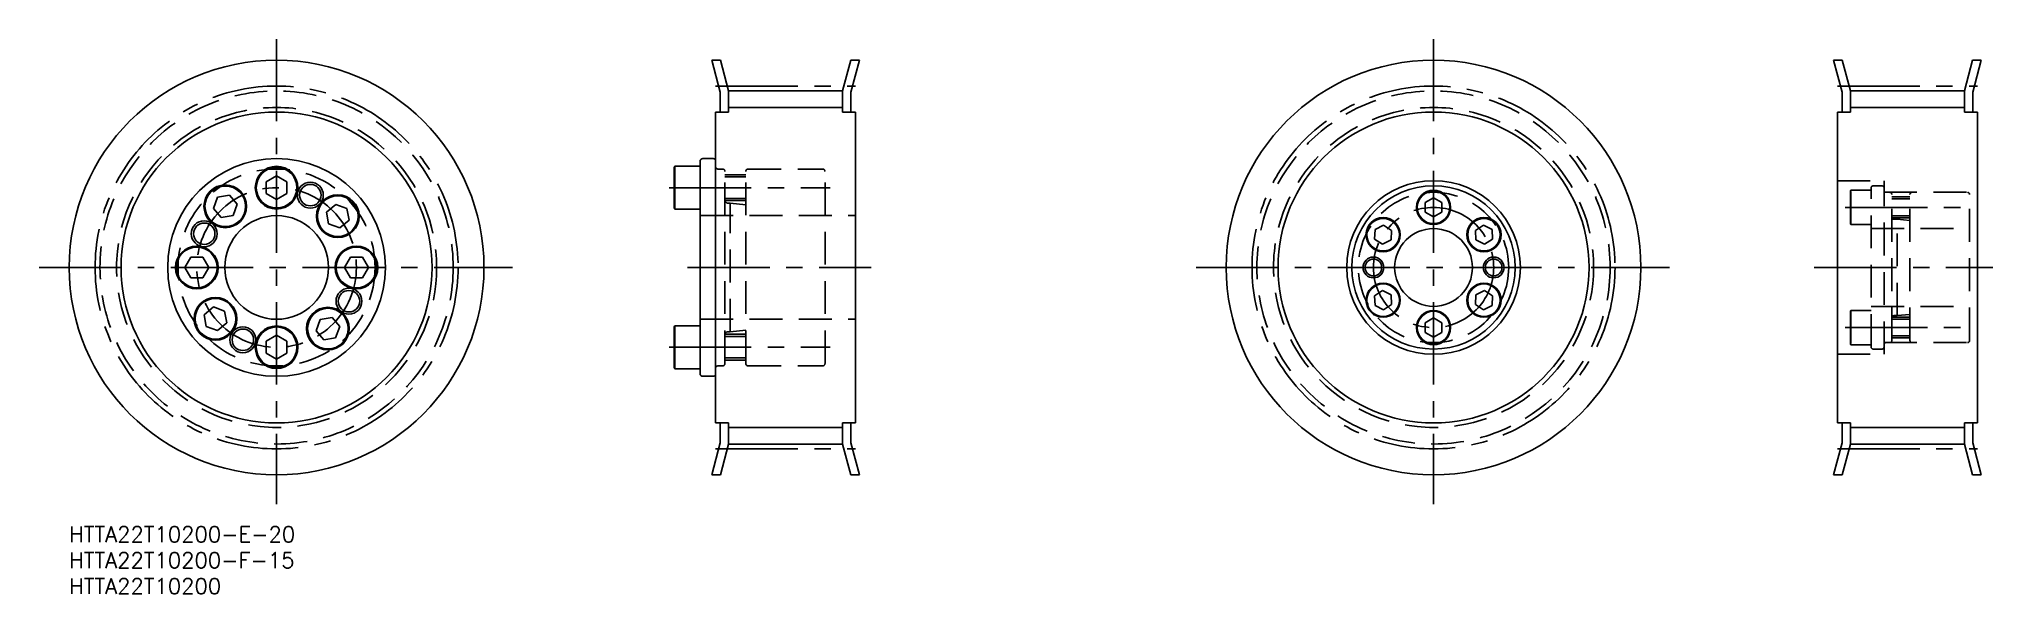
# Model space of a CAD drawing. Extents: x -6 to 371, y -13 to 94.
import ezdxf

# ---------------------------------------------------------------- set-up
doc = ezdxf.new("R2010")
doc.units = 0
doc.header["$LTSCALE"] = 0.5
doc.linetypes.add('CENTER', pattern=[50.8, 31.75, -6.35, 6.35, -6.35])
doc.linetypes.add('DASHED', pattern=[19.05, 12.7, -6.35])
for name, color, linetype in [('MSM_CENTER', 1, 'CENTER'), ('MSM_CONTINUOUS', 7, 'CONTINUOUS'), ('MSM_DASHED', 4, 'DASHED'), ('MSM_NARROW', 5, 'CONTINUOUS'), ('MSM_PART_NUMBER', 7, 'CONTINUOUS')]:
    doc.layers.add(name, color=color, linetype=linetype)
doc.styles.get("Standard").update_dxf_attribs({"font": 'txt.shx', "height": 3, "bigfont": 'bigfont.shx'})

# ---------------------------------------------------------------- blocks, each defined once
blk = doc.blocks.new('*U2')
at = {"layer": 'MSM_PART_NUMBER'}
blk.add_text('HTTA22T10200-E-20', height=3, dxfattribs=at).set_placement((0, -3))
blk = doc.blocks.new('*U3')
at = {"layer": 'MSM_PART_NUMBER'}
blk.add_text('HTTA22T10200-F-15', height=3, dxfattribs=at).set_placement((0, -8))
blk = doc.blocks.new('*U4')
at = {"layer": 'MSM_PART_NUMBER'}
blk.add_text('HTTA22T10200', height=3, dxfattribs=at).set_placement((0, -13))

msp = doc.modelspace()

# ---------------------------------------------------------------- linework, layer by layer
at = {"layer": 'MSM_CENTER'}
for p, q in [((40, 94.08), (40, 4.31)), ((263.19, 94.08), (263.19, 4.31)), ((124.7, 85.01), (151.7, 85.01)), ((341.1, 85.01), (368.1, 85.01)), ((115.7, 65.4), (146.8, 65.4)), ((342.6, 61.6), (367.6, 61.6)), ((-5.82, 50), (85.53, 50)), ((119.25, 50), (154.7, 50)), ((217.37, 50), (308.72, 50)), ((336.65, 50), (371.1, 50)), ((342.6, 38.4), (367.6, 38.4)), ((115.7, 34.6), (146.8, 34.6)), ((124.7, 14.98), (151.7, 14.98)), ((341.1, 14.98), (368.1, 14.98))]:
    msp.add_line(p, q, dxfattribs=at)
for centre, radius in [((40, 50), 35.01), ((263.19, 50), 35.01), ((40, 50), 15.4), ((263.19, 50), 11.6)]:
    msp.add_circle(centre, radius, dxfattribs=at)
at = {"layer": 'MSM_CONTINUOUS'}
for p, q in [((125.6, 83.86), (123.96, 90)), ((125.62, 90), (123.96, 90)), ((127.2, 84.07), (125.62, 90)), ((149.2, 84.07), (150.79, 90)), ((150.79, 90), (152.45, 90)), ((150.8, 83.86), (152.45, 90)), ((342, 83.86), (340.36, 90)), ((342.02, 90), (340.36, 90)), ((343.6, 84.07), (342.02, 90)), ((365.6, 84.07), (367.19, 90)), ((367.19, 90), (368.85, 90)), ((367.2, 83.86), (368.85, 90)), ((125.6, 80), (125.6, 83.86)), ((127.2, 80), (127.2, 84.07)), ((127.2, 84.07), (149.2, 84.07)), ((149.2, 80), (149.2, 84.07)), ((150.8, 80), (150.8, 83.86)), ((342, 80), (342, 83.86)), ((343.6, 80), (343.6, 84.07)), ((343.6, 84.07), (365.6, 84.07)), ((365.6, 80), (365.6, 84.07)), ((367.2, 80), (367.2, 83.86)), ((124.7, 80), (124.7, 20)), ((124.7, 80), (127.2, 80)), ((151.7, 80), (149.2, 80)), ((151.7, 80), (151.7, 20)), ((341.1, 80), (341.1, 20)), ((341.1, 80), (343.6, 80)), ((368.1, 80), (365.6, 80)), ((368.1, 80), (368.1, 20)), ((116.7, 69.32), (116.82, 69.52)), ((116.7, 61.48), (116.7, 69.32)), ((116.82, 69.52), (121.7, 69.52)), ((116.82, 61.27), (116.82, 69.52)), ((121.7, 29.5), (121.7, 70.5)), ((122.2, 71), (124.2, 71)), ((40, 67.71), (38, 66.55)), ((38, 66.55), (38, 64.25)), ((38, 64.25), (40, 63.09)), ((42, 66.55), (40, 67.71)), ((40, 63.09), (42, 64.25)), ((41, 67.13), (41, 67.13)), ((41.5, 66.84), (41.5, 66.84)), ((42, 64.25), (42, 66.55)), ((28.62, 63.57), (27.83, 61.4)), ((27.83, 61.4), (29.31, 59.63)), ((30.89, 63.97), (28.62, 63.57)), ((32.38, 62.2), (30.89, 63.97)), ((31.59, 60.03), (32.38, 62.2)), ((51.4, 62.17), (49.63, 60.69)), ((49.63, 60.69), (50.03, 58.41)), ((53.57, 61.38), (51.4, 62.17)), ((53.97, 59.11), (53.57, 61.38)), ((116.7, 61.48), (116.82, 61.27)), ((116.82, 61.27), (121.7, 61.27)), ((263.19, 63.45), (261.59, 62.52)), ((261.59, 62.52), (261.59, 60.68)), ((261.59, 60.68), (263.19, 59.75)), ((264.79, 62.52), (263.19, 63.45)), ((263.19, 59.75), (264.79, 60.68)), ((263.99, 62.99), (263.99, 62.99)), ((264.39, 62.75), (264.39, 62.75)), ((264.79, 60.68), (264.79, 62.52)), ((29.31, 59.63), (31.59, 60.03)), ((50.03, 58.41), (52.2, 57.62)), ((52.2, 57.62), (53.97, 59.11)), ((251.91, 57.32), (251.82, 55.48)), ((253.56, 58.16), (251.91, 57.32)), ((255.11, 57.16), (253.56, 58.16)), ((255.01, 55.31), (255.11, 57.16)), ((271.27, 57.16), (272.82, 58.16)), ((271.37, 55.31), (271.27, 57.16)), ((272.82, 58.16), (274.47, 57.32)), ((274.47, 57.32), (274.57, 55.48)), ((251.82, 55.48), (253.37, 54.47)), ((253.37, 54.47), (255.01, 55.31)), ((273.02, 54.47), (271.37, 55.31)), ((274.57, 55.48), (273.02, 54.47)), ((23.45, 52), (22.29, 50)), ((22.29, 50), (23.45, 48)), ((25.75, 52), (23.45, 52)), ((26.91, 50), (25.75, 52)), ((25.75, 48), (26.91, 50)), ((54.25, 52), (53.09, 50)), ((53.09, 50), (54.25, 48)), ((56.55, 52), (54.25, 52)), ((57.71, 50), (56.55, 52)), ((56.55, 48), (57.71, 50)), ((23.45, 48), (25.75, 48)), ((54.25, 48), (56.55, 48)), ((253.37, 45.53), (251.82, 44.52)), ((255.01, 44.69), (253.37, 45.53)), ((271.37, 44.69), (273.02, 45.53)), ((273.02, 45.53), (274.57, 44.52)), ((27.8, 42.38), (26.03, 40.89)), ((29.97, 41.59), (27.8, 42.38)), ((30.37, 39.31), (29.97, 41.59)), ((251.82, 44.52), (251.91, 42.68)), ((251.91, 42.68), (253.56, 41.84)), ((253.56, 41.84), (255.11, 42.84)), ((255.11, 42.84), (255.01, 44.69)), ((271.27, 42.84), (271.37, 44.69)), ((272.82, 41.84), (271.27, 42.84)), ((274.47, 42.68), (272.82, 41.84)), ((274.57, 44.52), (274.47, 42.68)), ((26.03, 40.89), (26.43, 38.62)), ((26.43, 38.62), (28.6, 37.83)), ((28.6, 37.83), (30.37, 39.31)), ((48.41, 39.97), (47.62, 37.8)), ((47.62, 37.8), (49.11, 36.03)), ((50.69, 40.37), (48.41, 39.97)), ((52.17, 38.6), (50.69, 40.37)), ((51.38, 36.43), (52.17, 38.6)), ((116.7, 38.52), (116.82, 38.72)), ((116.7, 38.52), (116.7, 30.68)), ((116.82, 38.72), (121.7, 38.72)), ((116.82, 38.72), (116.82, 30.47)), ((263.19, 40.25), (261.59, 39.32)), ((261.59, 39.32), (261.59, 37.48)), ((264.79, 39.32), (263.19, 40.25)), ((264.79, 37.48), (264.79, 39.32)), ((40, 36.91), (38, 35.75)), ((38, 35.75), (38, 33.45)), ((42, 35.75), (40, 36.91)), ((42, 33.45), (42, 35.75)), ((49.11, 36.03), (51.38, 36.43)), ((261.59, 37.48), (263.19, 36.55)), ((263.19, 36.55), (264.79, 37.48)), ((38, 33.45), (40, 32.29)), ((40, 32.29), (42, 33.45)), ((116.7, 30.68), (116.82, 30.47)), ((116.82, 30.47), (121.7, 30.47)), ((122.2, 29), (124.2, 29)), ((124.7, 20), (127.2, 20)), ((125.6, 20), (125.6, 16.14)), ((127.2, 20), (127.2, 15.92)), ((149.2, 20), (149.2, 15.92)), ((151.7, 20), (149.2, 20)), ((150.8, 20), (150.8, 16.14)), ((341.1, 20), (343.6, 20)), ((342, 20), (342, 16.14)), ((343.6, 20), (343.6, 15.92)), ((365.6, 20), (365.6, 15.92)), ((368.1, 20), (365.6, 20)), ((367.2, 20), (367.2, 16.14)), ((125.6, 16.14), (123.96, 10)), ((127.2, 15.92), (125.62, 10)), ((127.2, 15.92), (149.2, 15.92)), ((149.2, 15.92), (150.79, 10)), ((150.8, 16.14), (152.45, 10)), ((342, 16.14), (340.36, 10)), ((343.6, 15.92), (342.02, 10)), ((343.6, 15.92), (365.6, 15.92)), ((365.6, 15.92), (367.19, 10)), ((367.2, 16.14), (368.85, 10)), ((125.62, 10), (123.96, 10)), ((150.79, 10), (152.45, 10)), ((342.02, 10), (340.36, 10)), ((367.19, 10), (368.85, 10))]:
    msp.add_line(p, q, dxfattribs=at)
for centre, radius in [((40, 50), 40), ((263.19, 50), 40), ((40, 50), 30), ((263.19, 50), 30), ((40, 50), 21), ((40, 65.4), 4.12), ((40, 65.4), 3.92), ((30.1, 61.8), 4.12), ((30.1, 61.8), 3.92), ((46.51, 63.96), 2.07), ((263.19, 50), 16.75), ((263.19, 50), 15.75), ((263.19, 61.6), 3.3), ((263.19, 61.6), 3.14), ((51.8, 59.9), 4.12), ((51.8, 59.9), 3.92), ((26.04, 56.51), 2.07), ((40, 50), 10), ((253.46, 56.32), 3.3), ((253.46, 56.32), 3.14), ((263.19, 50), 7.5), ((272.92, 56.32), 3.3), ((272.92, 56.32), 3.14), ((24.6, 50), 4.12), ((24.6, 50), 3.92), ((55.4, 50), 4.12), ((55.4, 50), 3.92), ((251.59, 50), 1.62), ((274.79, 50), 1.62), ((53.96, 43.49), 2.07), ((253.46, 43.68), 3.3), ((253.46, 43.68), 3.14), ((272.92, 43.68), 3.3), ((272.92, 43.68), 3.14), ((28.2, 40.1), 4.12), ((28.2, 40.1), 3.92), ((49.9, 38.2), 4.12), ((49.9, 38.2), 3.92), ((263.19, 38.4), 3.3), ((263.19, 38.4), 3.14), ((33.49, 36.04), 2.07), ((40, 34.6), 4.12), ((40, 34.6), 3.92)]:
    msp.add_circle(centre, radius, dxfattribs=at)
for centre, start, end in [((122.2, 70.5), 90, 180), ((124.2, 70.5), 0, 90), ((122.2, 29.5), 180, 270), ((124.2, 29.5), 270, 0)]:
    msp.add_arc(centre, 0.5, start, end, dxfattribs=at)
at = {"layer": 'MSM_DASHED'}
for p, q in [((125.11, 69), (126, 69)), ((126.5, 31.5), (126.5, 68.5)), ((130.5, 67.9), (126.5, 67.9)), ((130.5, 31.5), (130.5, 68.5)), ((131, 69), (145.3, 69)), ((145.8, 31.5), (145.8, 68.5)), ((130.5, 67.47), (126.5, 67.47)), ((341.1, 66.75), (350.1, 66.75)), ((343.6, 64.74), (343.7, 64.9)), ((343.6, 58.46), (343.6, 64.74)), ((343.7, 58.3), (343.7, 64.9)), ((343.7, 64.9), (347.6, 64.9)), ((347.6, 34.65), (347.6, 65.35)), ((348, 65.75), (349.7, 65.75)), ((350.1, 33.25), (350.1, 66.75)), ((350.1, 64.5), (368.1, 64.5)), ((350.51, 64.5), (351.2, 64.5)), ((351.6, 35.9), (351.6, 64.1)), ((355.1, 35.9), (355.1, 64.1)), ((366.6, 35.9), (366.6, 64.1)), ((130.5, 63.33), (126.5, 63.33)), ((130.5, 62.9), (126.5, 62.9)), ((127.1, 62.4), (127.5, 62.4)), ((127.5, 37.6), (127.5, 62.4)), ((127.5, 62.4), (130.5, 62.07)), ((355.1, 63.6), (351.6, 63.6)), ((355.1, 63.22), (351.6, 63.22)), ((121.7, 60), (151.7, 60)), ((343.6, 58.46), (343.7, 58.3)), ((343.7, 58.3), (347.6, 58.3)), ((347.6, 57.5), (366.6, 57.5)), ((355.1, 59.98), (351.6, 59.98)), ((355.1, 59.6), (351.62, 59.6)), ((352.01, 59.3), (352.6, 59.3)), ((352.6, 59.3), (355.1, 59.05)), ((352.6, 40.7), (352.6, 59.3)), ((343.6, 41.54), (343.7, 41.7)), ((343.6, 41.54), (343.6, 35.26)), ((343.7, 41.7), (347.6, 41.7)), ((343.7, 41.7), (343.7, 35.1)), ((347.6, 42.5), (366.6, 42.5)), ((121.7, 40), (151.7, 40)), ((127.5, 37.6), (130.5, 37.93)), ((355.1, 40.02), (351.6, 40.02)), ((355.1, 40.4), (351.62, 40.4)), ((352.01, 40.7), (352.6, 40.7)), ((352.6, 40.7), (355.1, 40.95)), ((130.5, 37.1), (126.5, 37.1)), ((130.5, 36.67), (126.5, 36.67)), ((127.1, 37.6), (127.5, 37.6)), ((343.6, 35.26), (343.7, 35.1)), ((343.7, 35.1), (347.6, 35.1)), ((348, 34.25), (349.7, 34.25)), ((350.1, 35.5), (368.1, 35.5)), ((350.51, 35.5), (351.2, 35.5)), ((355.1, 36.78), (351.6, 36.78)), ((355.1, 36.4), (351.6, 36.4)), ((125.11, 31), (126, 31)), ((130.5, 32.53), (126.5, 32.53)), ((130.5, 32.1), (126.5, 32.1)), ((131, 31), (145.3, 31)), ((341.1, 33.25), (350.1, 33.25))]:
    msp.add_line(p, q, dxfattribs=at)
for centre, radius in [((40, 50), 34.07), ((263.19, 50), 34.07), ((40, 50), 30.87), ((263.19, 50), 30.87), ((40, 50), 19), ((263.19, 50), 14.5)]:
    msp.add_circle(centre, radius, dxfattribs=at)
for centre, radius, start, end in [((125.11, 69.41), 0.41, 180, 270), ((126, 68.5), 0.5, 0, 90), ((131, 68.5), 0.5, 90, 180), ((145.3, 68.5), 0.5, 0, 90), ((348, 65.35), 0.4, 90, 180), ((349.7, 65.35), 0.4, 0, 90), ((350.51, 64.91), 0.41, 180, 270), ((351.2, 64.1), 0.4, 0, 90), ((355.5, 64.1), 0.4, 90, 180), ((366.2, 64.1), 0.4, 0, 90), ((127.1, 63), 0.6, 180.0007, 270), ((352.01, 59.71), 0.41, 180, 270), ((352.01, 40.29), 0.41, 90, 180), ((127.1, 37), 0.6, 90, 179.9993), ((348, 34.65), 0.4, 180, 270), ((349.7, 34.65), 0.4, 270, 0), ((350.51, 35.09), 0.41, 90, 180), ((351.2, 35.9), 0.4, 270, 0), ((355.5, 35.9), 0.4, 180, 270), ((366.2, 35.9), 0.4, 270, 0), ((125.11, 30.59), 0.41, 90, 180), ((126, 31.5), 0.5, 270, 0), ((131, 31.5), 0.5, 180, 270), ((145.3, 31.5), 0.5, 270, 0)]:
    msp.add_arc(centre, radius, start, end, dxfattribs=at)
at = {"layer": 'MSM_NARROW'}
for p, q in [((127.2, 80.87), (149.2, 80.87)), ((343.6, 80.87), (365.6, 80.87)), ((127.2, 19.12), (149.2, 19.12)), ((343.6, 19.12), (365.6, 19.12))]:
    msp.add_line(p, q, dxfattribs=at)
for centre, radius in [((46.51, 63.96), 2.5), ((26.04, 56.51), 2.5), ((251.59, 50), 2), ((274.79, 50), 2), ((53.96, 43.49), 2.5), ((33.49, 36.04), 2.5)]:
    msp.add_circle(centre, radius, dxfattribs=at)

# ---------------------------------------------------------------- block references
at = {"layer": 'MSM_CONTINUOUS'}
for name in ['*U2', '*U3', '*U4']:
    msp.add_blockref(name, (0, 0), dxfattribs=at)

doc.saveas('drawing.dxf')
